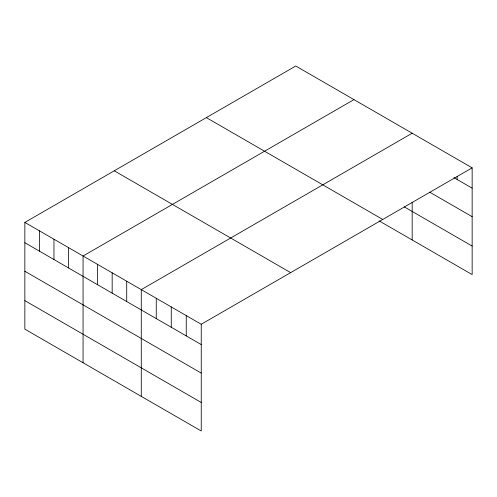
<?xml version="1.0" encoding="UTF-8"?>
<svg xmlns="http://www.w3.org/2000/svg" width="497" height="497" viewBox="0 0 497 497"><rect width="100%" height="100%" fill="white"/><g stroke="black" fill="none" stroke-linecap="round" stroke-linejoin="round"><path stroke-width="0.75" d="M24.85 222.414L201.242 324.255L201.242 430.992L24.85 329.151L24.85 222.414L295.758 66.008L472.15 167.849L472.15 274.586L379.099 220.867M353.963 99.611L83.061 256.017L83.061 362.76M412.175 133.221L141.272 289.627L141.272 396.37M201.242 324.255L472.15 167.849M453.898 177.622L472.15 188.158M429.775 192.215L472.15 216.68M404.241 206.858L472.15 246.065M206.354 117.621L382.752 219.463M114.248 170.8L290.646 272.642M24.85 242.729L201.242 344.564M24.85 271.25L201.242 373.085M24.85 300.635L201.242 402.471M457.159 176.497L457.159 179.504M412.175 202.161L412.175 239.964M186.251 315.595L186.251 335.91M171.26 306.941L171.26 327.256M156.263 298.287L156.263 318.596M126.716 281.227L126.716 301.536M112.167 272.822L112.167 293.137M97.611 264.423L97.611 284.738M68.505 247.618L68.505 267.933M53.956 239.219L53.956 259.527M39.4 230.813L39.4 251.128"/></g></svg>
